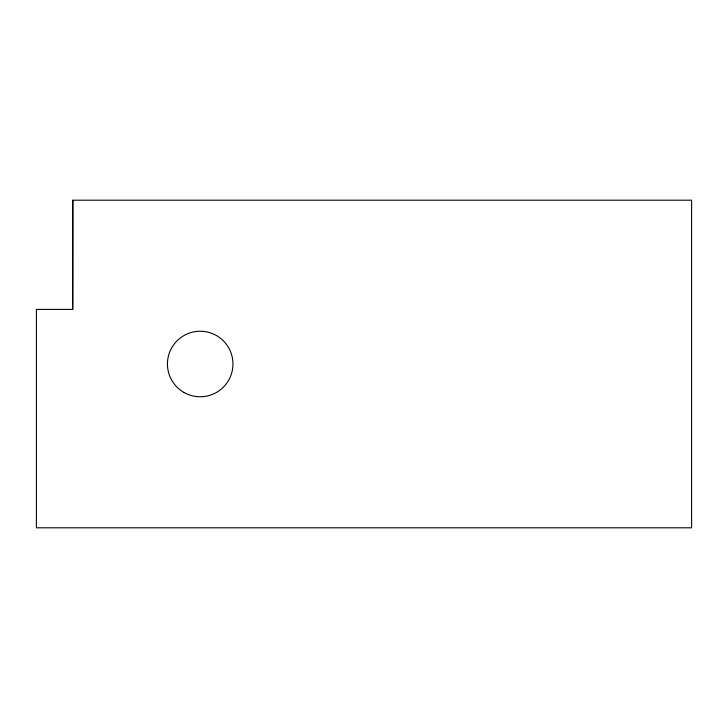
<?xml version="1.0" encoding="UTF-8"?>
<svg xmlns="http://www.w3.org/2000/svg" width="728" height="728" viewBox="0 0 728 728"><rect width="100%" height="100%" fill="white"/><g stroke="black" fill="none" stroke-linecap="round" stroke-linejoin="round"><path stroke-width="1.09" d="M72.645 309.4L72.8 200.2L691.6 200.2L691.6 527.8L36.4 527.8L36.4 309.4L72.8 309.4L72.8 200.2M183.82 392.374A32.76 32.76 0 0 0 232.96 364A32.76 32.76 0 0 0 183.82 335.626A32.76 32.76 0 0 0 183.82 392.374"/></g></svg>
